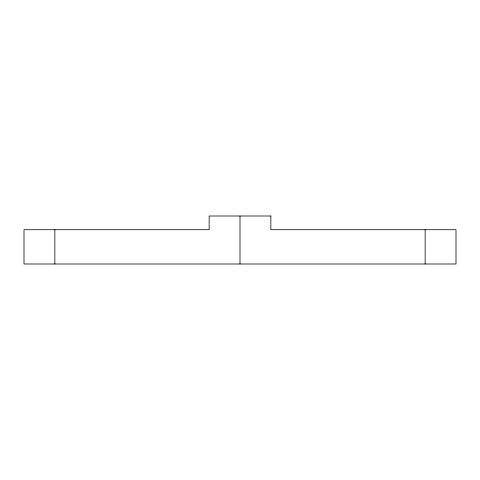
<?xml version="1.0" encoding="UTF-8"?>
<svg xmlns="http://www.w3.org/2000/svg" width="480" height="480" viewBox="0 0 480 480"><rect width="100%" height="100%" fill="white"/><g stroke="black" fill="none" stroke-linecap="round" stroke-linejoin="round"><path stroke-width="0.72" d="M425.142 229.716L425.142 264M240 216L240 264M54.858 229.716L54.858 264M270.858 216L209.142 216L209.142 229.716L24 229.716L24 264L456 264L456 229.716L270.858 229.716L270.858 216"/></g></svg>
